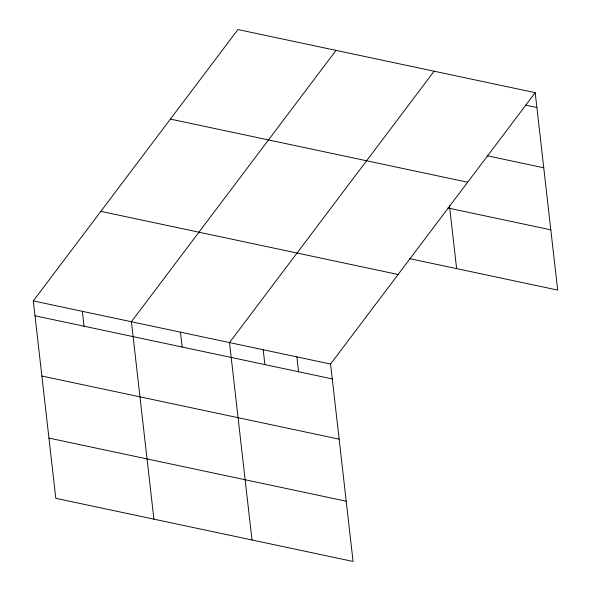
<?xml version="1.0" encoding="UTF-8"?>
<svg xmlns="http://www.w3.org/2000/svg" width="591" height="591" viewBox="0 0 591 591"><rect width="100%" height="100%" fill="white"/><g stroke="black" fill="none" stroke-linecap="round" stroke-linejoin="round"><path stroke-width="0.89" d="M535.195 92.676L330.576 364.041L353.071 561.45L55.805 498.324L33.318 300.915L237.929 29.55L535.195 92.676L557.682 290.085L409.349 258.585M336.028 50.383L131.409 321.748L153.904 519.157M434.126 71.208L229.507 342.581L252.002 539.989M525.362 105.102L536.887 107.547M487.014 155.736L543.75 167.785M170.407 119.101L467.673 182.227M447.971 208.002L550.819 229.847M100.839 211.364L398.098 274.49M33.318 300.915L330.576 364.041M35.009 315.793L332.275 378.912M41.872 376.031L339.138 439.15M48.942 438.086L346.208 501.212M449.441 205.646L456.614 268.624M296.889 356.883L298.581 371.761M263.194 349.732L264.894 364.603M180.462 332.164L182.154 347.035M82.363 311.331L84.055 326.202"/></g></svg>
